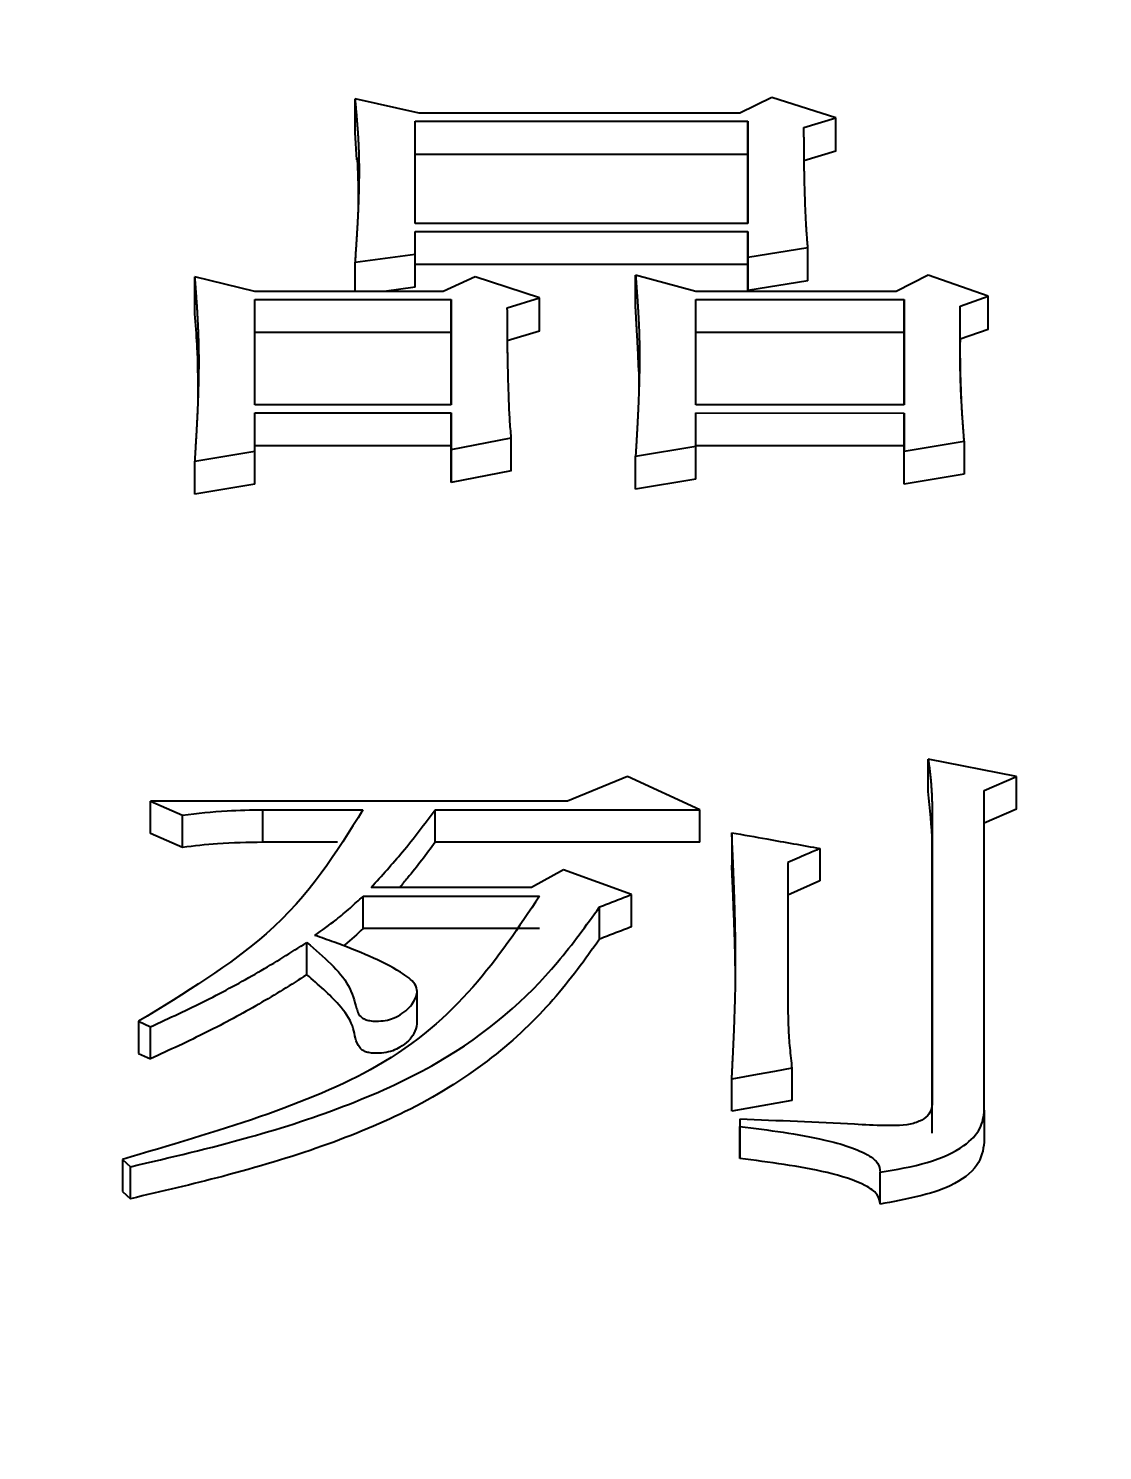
# Model space of a CAD drawing. Header units: millimetres. Extents: x 2126 to 3741, y 477 to 1658.
# Drawn here: x 2356.047 to 2358.946, y 1426.098 to 1429.936 of the extents above; entities that cross this region are included whole.
import ezdxf

# ---------------------------------------------------------------- set-up
doc = ezdxf.new("R2010")
doc.units = ezdxf.units.MM
doc.layers.add('AM_5', color=3, linetype='Continuous', lineweight=25)
doc.styles.add('SLDTEXTSTYLE1', font='txt.shx', dxfattribs={"width": 0.7, "bigfont": 'gbcbig.shx'})
doc.dimstyles.new('SLDDIMSTYLE12$0', dxfattribs={"dimtxt": 12, "dimasz": 10, "dimexe": 0, "dimexo": 0.0625, "dimgap": 0.875, "dimtad": 1, "dimdec": 1, "dimlfac": 1.8, "dimrnd": 1e-09, "dimzin": 12, "dimdsep": 46, "dimtxsty": 'SLDTEXTSTYLE1', "dimcen": 0.09, "dimdle": 8.16, "dimclrd": 3, "dimclre": 3, "dimadec": 0, "dimazin": 3, "dimtfac": 1, "dimtdec": 1, "dimtofl": 0, "dimtmove": 0, "dimatfit": 3, "dimfxl": 0, "dimfrac": 2, "dimtolj": 1, "dimlwd": 5, "dimlwe": 5, "dimarcsym": 0})

# ---------------------------------------------------------------- blocks, each defined once
blk = doc.blocks.new('*D20')
at = {"layer": 'AM_5', "color": 3, "lineweight": 5, "transparency": 16777216}
blk.add_line((2548.0333, 1555.6995), (2264.196, 1555.6995), dxfattribs=at)
at = {"layer": 'AM_5', "color": 3, "linetype": 'Continuous', "lineweight": 5, "transparency": 16777216}
for p, q in [((2264.196, 1545.6995), (2264.196, 1266.9589)), ((2595.101, 1256.9589), (2264.196, 1256.9589))]:
    blk.add_line(p, q, dxfattribs=at)
at = {"layer": 'AM_5', "color": 3, "transparency": 16777216}
for points in [[(2262.5293, 1545.6995), (2265.8627, 1545.6995), (2264.196, 1555.6995)], [(2262.5293, 1266.9589), (2265.8627, 1266.9589), (2264.196, 1256.9589)]]:
    blk.add_solid(points, dxfattribs=at)
at = {"layer": 'Defpoints', "color": 0, "transparency": 16777216}
for p in [(2548.0958, 1555.6995), (2264.196, 1256.9589), (2595.1635, 1256.9589)]:
    blk.add_point(p, dxfattribs=at)
at = {"layer": 'AM_5', "color": 0, "transparency": 16777216, "insert": (2257.321, 1403.6472), "char_height": 12, "attachment_point": 5, "rotation": 90, "style": 'SLDTEXTSTYLE1'}
blk.add_mtext('\\A1;350', dxfattribs=at)

msp = doc.modelspace()

# ---------------------------------------------------------------- linework, layer by layer
at = {"color": 7, "linetype": 'Continuous', "lineweight": 25}
for p, q in [((2358.0538, 1429.7497), (2357.9672, 1429.707)), ((2358.2268, 1429.6942), (2358.0538, 1429.7497)), ((2356.9288, 1429.6554), (2356.9288, 1429.7455)), ((2357.1018, 1429.7071), (2356.9288, 1429.7455)), ((2357.091, 1429.6857), (2357.9889, 1429.6857)), ((2357.9672, 1429.707), (2357.1018, 1429.7071)), ((2357.9889, 1429.5957), (2357.9889, 1429.6857)), ((2358.1403, 1429.6686), (2358.2268, 1429.6942)), ((2358.2268, 1429.6042), (2358.2268, 1429.6942)), ((2356.934, 1429.5808), (2356.9288, 1429.6554)), ((2357.9889, 1429.5957), (2357.091, 1429.5957)), ((2358.2268, 1429.6042), (2358.1403, 1429.5786)), ((2357.9889, 1429.4097), (2357.091, 1429.4098)), ((2357.091, 1429.327), (2357.091, 1429.388)), ((2357.091, 1429.388), (2357.9889, 1429.388)), ((2357.9889, 1429.388), (2357.9889, 1429.3182)), ((2357.9889, 1429.2984), (2357.9889, 1429.388)), ((2356.9288, 1429.3051), (2357.091, 1429.327)), ((2357.091, 1429.2375), (2357.091, 1429.327)), ((2357.9889, 1429.3182), (2358.1511, 1429.3444)), ((2358.1511, 1429.2549), (2358.1511, 1429.3444)), ((2356.9288, 1429.2262), (2356.9288, 1429.3051)), ((2357.9889, 1429.2984), (2357.091, 1429.2984)), ((2357.9889, 1429.3182), (2357.9889, 1429.2287)), ((2357.9889, 1429.2287), (2357.9889, 1429.2984)), ((2356.4961, 1429.1763), (2356.4961, 1429.2657)), ((2356.6583, 1429.2262), (2356.4961, 1429.2657)), ((2357.2533, 1429.2657), (2357.1667, 1429.2262)), ((2357.4264, 1429.2086), (2357.2533, 1429.2657)), ((2357.686, 1429.1806), (2357.686, 1429.2701)), ((2357.8482, 1429.2262), (2357.686, 1429.2701)), ((2358.1511, 1429.2549), (2357.9889, 1429.2287)), ((2358.4756, 1429.27), (2358.3891, 1429.2262)), ((2358.6379, 1429.213), (2358.4756, 1429.27)), ((2357.1667, 1429.2262), (2356.6583, 1429.2262)), ((2357.091, 1429.2375), (2357.0072, 1429.2262)), ((2358.3891, 1429.2262), (2357.8482, 1429.2262)), ((2358.5622, 1429.1866), (2358.6379, 1429.213)), ((2358.6379, 1429.1236), (2358.6379, 1429.213)), ((2356.6583, 1429.2042), (2357.1884, 1429.2042)), ((2356.6583, 1428.9203), (2356.6583, 1429.2042)), ((2357.1884, 1429.2042), (2357.1884, 1428.9203)), ((2357.1884, 1429.1149), (2357.1884, 1429.2042)), ((2357.3398, 1429.1822), (2357.4264, 1429.2086)), ((2357.4264, 1429.1192), (2357.4264, 1429.2086)), ((2357.8482, 1429.2042), (2358.4107, 1429.2042)), ((2357.8482, 1428.9203), (2357.8482, 1429.2042)), ((2358.4107, 1429.2042), (2358.4107, 1428.9203)), ((2358.4107, 1429.1148), (2358.4107, 1429.2042)), ((2358.5622, 1429.0972), (2358.5622, 1429.1866)), ((2357.1884, 1429.1149), (2356.6583, 1429.1149)), ((2357.1884, 1428.9203), (2357.1884, 1429.1149)), ((2357.4264, 1429.1192), (2357.3398, 1429.0929)), ((2358.4107, 1429.1148), (2357.8482, 1429.1148)), ((2358.4107, 1428.9203), (2358.4107, 1429.1148)), ((2358.5622, 1429.0972), (2358.5621, 1429.0892)), ((2358.6379, 1429.1236), (2358.5622, 1429.0972)), ((2357.3411, 1429.0431), (2357.3406, 1429.0742)), ((2357.1884, 1428.9203), (2356.6583, 1428.9203)), ((2358.4107, 1428.9203), (2357.8482, 1428.9203)), ((2356.6583, 1428.7947), (2356.6583, 1428.898)), ((2356.6583, 1428.898), (2357.1884, 1428.898)), ((2357.1884, 1428.898), (2357.1884, 1428.7992)), ((2357.1884, 1428.809), (2357.1884, 1428.898)), ((2357.8482, 1428.898), (2358.4107, 1428.8979)), ((2357.8482, 1428.8082), (2357.8482, 1428.898)), ((2358.4107, 1428.8979), (2358.4107, 1428.7947)), ((2358.4107, 1428.809), (2358.4107, 1428.8979)), ((2357.1884, 1428.7992), (2357.3506, 1428.8307)), ((2357.3506, 1428.7418), (2357.3506, 1428.8307)), ((2356.4961, 1428.7677), (2356.6583, 1428.7947)), ((2357.1884, 1428.809), (2356.6583, 1428.809)), ((2356.6583, 1428.7059), (2356.6583, 1428.7947)), ((2357.1884, 1428.7104), (2357.1884, 1428.809)), ((2357.1884, 1428.7992), (2357.1884, 1428.7104)), ((2357.686, 1428.7812), (2357.8482, 1428.8082)), ((2358.4107, 1428.809), (2357.8482, 1428.809)), ((2357.8482, 1428.7194), (2357.8482, 1428.8082)), ((2358.4107, 1428.7947), (2358.573, 1428.8217)), ((2358.4107, 1428.7059), (2358.4107, 1428.809)), ((2358.4107, 1428.7059), (2358.4107, 1428.7947)), ((2358.573, 1428.8217), (2358.573, 1428.7328)), ((2356.4961, 1428.6789), (2356.4961, 1428.7677)), ((2357.686, 1428.6924), (2357.686, 1428.7812)), ((2357.3506, 1428.7418), (2357.1884, 1428.7104)), ((2357.8482, 1428.7194), (2357.686, 1428.6924)), ((2358.573, 1428.7328), (2358.4107, 1428.7059)), ((2356.6583, 1428.7059), (2356.4961, 1428.6789)), ((2358.7136, 1427.9166), (2358.4757, 1427.9637)), ((2358.4757, 1427.876), (2358.4757, 1427.9637)), ((2357.6644, 1427.9167), (2357.5021, 1427.8506)), ((2357.8591, 1427.827), (2357.6644, 1427.9167)), ((2358.6271, 1427.8789), (2358.7136, 1427.9166)), ((2358.7136, 1427.829), (2358.7136, 1427.9166)), ((2358.6271, 1427.0166), (2358.6271, 1427.8789)), ((2356.3771, 1427.8506), (2356.4636, 1427.8128)), ((2357.5021, 1427.8506), (2356.3771, 1427.8506)), ((2356.3771, 1427.7631), (2356.3771, 1427.8506)), ((2358.7136, 1427.829), (2358.6271, 1427.7913)), ((2356.4636, 1427.7253), (2356.4636, 1427.8128)), ((2356.68, 1427.827), (2356.9503, 1427.827)), ((2356.68, 1427.7394), (2356.68, 1427.827)), ((2357.1451, 1427.827), (2357.8591, 1427.827)), ((2357.1451, 1427.7394), (2357.1451, 1427.827)), ((2357.8591, 1427.7394), (2357.8591, 1427.827)), ((2356.4636, 1427.7253), (2356.3771, 1427.7631)), ((2357.9456, 1427.7653), (2357.9456, 1427.6779)), ((2356.8819, 1427.7394), (2356.68, 1427.7394)), ((2357.8591, 1427.7394), (2357.1451, 1427.7394)), ((2358.1836, 1427.7226), (2358.1836, 1427.6352)), ((2358.4865, 1427.7368), (2358.4865, 1427.0412)), ((2358.4865, 1427.7015), (2358.4865, 1427.7368)), ((2358.0971, 1427.6845), (2358.0971, 1427.2901)), ((2358.4865, 1427.6494), (2358.4865, 1427.7015)), ((2357.4913, 1427.6654), (2357.4048, 1427.6177)), ((2357.6752, 1427.5986), (2357.4913, 1427.6654)), ((2358.4865, 1426.9546), (2358.4865, 1427.6494)), ((2357.4048, 1427.6177), (2356.9721, 1427.6177)), ((2357.6752, 1427.5113), (2357.6752, 1427.5986)), ((2358.1836, 1427.6352), (2358.0971, 1427.5971)), ((2356.9504, 1427.5938), (2357.4264, 1427.5938)), ((2356.9504, 1427.5065), (2356.9504, 1427.5938)), ((2357.5885, 1427.4778), (2357.5885, 1427.565)), ((2357.4264, 1427.5065), (2356.9504, 1427.5065)), ((2356.799, 1427.3819), (2356.799, 1427.469)), ((2357.0965, 1427.2494), (2357.0965, 1427.3365)), ((2356.3446, 1427.2562), (2356.3771, 1427.2416)), ((2356.3446, 1427.2562), (2356.3446, 1427.1694)), ((2356.3771, 1427.1548), (2356.3771, 1427.2416)), ((2356.3446, 1427.1694), (2356.3771, 1427.1548)), ((2357.9456, 1427.0134), (2357.9456, 1427.1)), ((2358.1079, 1427.1294), (2358.1079, 1427.0427)), ((2358.1079, 1427.0427), (2357.9456, 1427.0134)), ((2357.9673, 1426.992), (2357.9673, 1426.9723)), ((2357.9673, 1426.992), (2357.9673, 1426.9056)), ((2358.6271, 1427.0166), (2358.6271, 1426.9301)), ((2357.9673, 1426.8859), (2357.9673, 1426.9723)), ((2356.3014, 1426.8836), (2356.3014, 1426.7972)), ((2356.3014, 1426.8836), (2356.323, 1426.8638)), ((2358.3459, 1426.7626), (2358.3459, 1426.8489)), ((2356.3014, 1426.7972), (2356.323, 1426.7775))]:
    msp.add_line(p, q, dxfattribs=at)
at = {"color": 7, "linetype": 'Continuous', "lineweight": 25, "flags": 128}
for points in [[(2358.1079, 1427.1294), (2358.0609, 1427.1209), (2358.0139, 1427.1123), (2357.9456, 1427.1)], [(2356.323, 1426.7775), (2356.323, 1426.8161), (2356.323, 1426.84), (2356.323, 1426.8638)]]:
    msp.add_lwpolyline(points, dxfattribs=at)
at = {"color": 7, "linetype": 'Continuous', "lineweight": 25}
for points, knots in [([(2356.9288, 1429.7455), (2356.929, 1429.7424), (2356.9296, 1429.7362), (2356.9303, 1429.7286), (2356.931, 1429.7209), (2356.9315, 1429.7147), (2356.9322, 1429.707), (2356.9327, 1429.7009), (2356.9333, 1429.6932), (2356.9338, 1429.687), (2356.9344, 1429.6793), (2356.9349, 1429.6731), (2356.9355, 1429.6654), (2356.9359, 1429.6593), (2356.9364, 1429.6515), (2356.9368, 1429.6454), (2356.9373, 1429.6376), (2356.9376, 1429.6315), (2356.938, 1429.6237), (2356.9383, 1429.6175), (2356.9385, 1429.6113), (2356.9388, 1429.6051), (2356.939, 1429.5989), (2356.9392, 1429.5912), (2356.9393, 1429.585), (2356.9395, 1429.5772), (2356.9396, 1429.571), (2356.9396, 1429.5633), (2356.9397, 1429.557), (2356.9397, 1429.5493), (2356.9397, 1429.5431), (2356.9396, 1429.5353), (2356.9395, 1429.5182), (2356.939, 1429.4963), (2356.9383, 1429.4745), (2356.9378, 1429.462), (2356.9375, 1429.4542), (2356.9372, 1429.4464), (2356.9369, 1429.4401), (2356.9365, 1429.4323), (2356.9362, 1429.426), (2356.9358, 1429.4182), (2356.9354, 1429.4119), (2356.935, 1429.4041), (2356.9347, 1429.3978), (2356.9342, 1429.39), (2356.9338, 1429.3837), (2356.9334, 1429.3759), (2356.933, 1429.3696), (2356.9326, 1429.3633), (2356.9322, 1429.357), (2356.9318, 1429.3507), (2356.9313, 1429.3429), (2356.9308, 1429.3366), (2356.9303, 1429.3287), (2356.9299, 1429.3224), (2356.9294, 1429.314), (2356.929, 1429.3088), (2356.9288, 1429.3051)], [0, 0, 0, 0, 0.021203, 0.042406, 0.053008, 0.074211, 0.084813, 0.106016, 0.116618, 0.137821, 0.148423, 0.169626, 0.180228, 0.201431, 0.212032, 0.233236, 0.243837, 0.265041, 0.275642, 0.296845, 0.307447, 0.318049, 0.339252, 0.349854, 0.371057, 0.381658, 0.402862, 0.413463, 0.434667, 0.445268, 0.466472, 0.477073, 0.498276, 0.58309, 0.625497, 0.6467, 0.667903, 0.678505, 0.699708, 0.71031, 0.731513, 0.742114, 0.763318, 0.773919, 0.795123, 0.805724, 0.826927, 0.837529, 0.858732, 0.869334, 0.879936, 0.901139, 0.91174, 0.932944, 0.943545, 0.964749, 0.97535, 1, 1, 1, 1]), ([(2357.091, 1429.4098), (2357.091, 1429.456), (2357.091, 1429.5486), (2357.091, 1429.64), (2357.091, 1429.6857)], [0, 0, 0, 0, 0.499996, 1, 1, 1, 1]), ([(2357.9889, 1429.6857), (2357.9889, 1429.64), (2357.9889, 1429.5486), (2357.9889, 1429.456), (2357.9889, 1429.4097)], [0, 0, 0, 0, 0.4999959, 1, 1, 1, 1]), ([(2358.1511, 1429.3444), (2358.15, 1429.3571), (2358.1486, 1429.3729), (2358.1473, 1429.3918), (2358.1467, 1429.4013), (2358.1456, 1429.4202), (2358.1439, 1429.4612), (2358.1422, 1429.5052), (2358.1416, 1429.5397), (2358.1414, 1429.5506), (2358.1413, 1429.5569), (2358.1413, 1429.5616), (2358.1412, 1429.5663), (2358.1411, 1429.571), (2358.1411, 1429.5756), (2358.141, 1429.5803), (2358.1409, 1429.585), (2358.1409, 1429.5897), (2358.1408, 1429.5944), (2358.1408, 1429.5991), (2358.1407, 1429.6053), (2358.1407, 1429.6115), (2358.1406, 1429.6178), (2358.1406, 1429.6225), (2358.1406, 1429.6264), (2358.1406, 1429.6295), (2358.1405, 1429.6318), (2358.1405, 1429.6341), (2358.1405, 1429.6365), (2358.1405, 1429.6396), (2358.1405, 1429.6427), (2358.1404, 1429.6458), (2358.1404, 1429.6481), (2358.1404, 1429.6505), (2358.1404, 1429.6528), (2358.1404, 1429.6551), (2358.1404, 1429.6575), (2358.1403, 1429.6598), (2358.1403, 1429.6621), (2358.1403, 1429.6651), (2358.1403, 1429.6672), (2358.1403, 1429.6686)], [0, 0, 0, 0, 0.11615, 0.145188, 0.174226, 0.203263, 0.319414, 0.551716, 0.609791, 0.638828, 0.653347, 0.667866, 0.682385, 0.696903, 0.711422, 0.725941, 0.74046, 0.754978, 0.769497, 0.784016, 0.798535, 0.827572, 0.842091, 0.85661, 0.871129, 0.878388, 0.885647, 0.892907, 0.900166, 0.907426, 0.921944, 0.929204, 0.936463, 0.943723, 0.950982, 0.958241, 0.965501, 0.97276, 0.98002, 0.987279, 1, 1, 1, 1]), ([(2357.9889, 1429.4097), (2357.9889, 1429.426), (2357.9889, 1429.4884), (2357.9889, 1429.5501), (2357.9889, 1429.5957)], [0, 0, 0, 0, 0.260576, 1, 1, 1, 1]), ([(2356.9347, 1429.5856), (2356.9347, 1429.5857), (2356.9345, 1429.5879), (2356.939, 1429.4797), (2356.9372, 1429.4458), (2356.9363, 1429.4274)], [0, 0, 0, 0, 0.01145, 0.464143, 1, 1, 1, 1]), ([(2356.4961, 1429.2657), (2356.4963, 1429.2625), (2356.4967, 1429.2577), (2356.4971, 1429.2514), (2356.4975, 1429.2466), (2356.4978, 1429.2418), (2356.4982, 1429.237), (2356.4985, 1429.2322), (2356.4988, 1429.2274), (2356.4992, 1429.2226), (2356.4995, 1429.2178), (2356.4999, 1429.2131), (2356.5002, 1429.2083), (2356.5006, 1429.2019), (2356.501, 1429.1955), (2356.5015, 1429.1891), (2356.5018, 1429.1843), (2356.5021, 1429.1795), (2356.5025, 1429.1731), (2356.5029, 1429.1651), (2356.5035, 1429.1554), (2356.504, 1429.1458), (2356.5045, 1429.1362), (2356.5049, 1429.1265), (2356.5053, 1429.1169), (2356.5057, 1429.1073), (2356.506, 1429.0976), (2356.5063, 1429.088), (2356.5065, 1429.0783), (2356.5067, 1429.0686), (2356.5069, 1429.0557), (2356.507, 1429.0428), (2356.507, 1429.0299), (2356.5069, 1429.0105), (2356.5064, 1428.9814), (2356.5055, 1428.9522), (2356.5047, 1428.9295), (2356.5041, 1428.9132), (2356.5033, 1428.897), (2356.5027, 1428.8839), (2356.5022, 1428.8742), (2356.5018, 1428.866), (2356.5014, 1428.8595), (2356.5012, 1428.8546), (2356.5009, 1428.8497), (2356.5006, 1428.8448), (2356.5004, 1428.8399), (2356.5001, 1428.835), (2356.4998, 1428.8301), (2356.4994, 1428.8236), (2356.499, 1428.8171), (2356.4986, 1428.8105), (2356.4984, 1428.8064), (2356.4982, 1428.8032), (2356.4981, 1428.8007), (2356.4979, 1428.7983), (2356.4978, 1428.7958), (2356.4976, 1428.7934), (2356.4974, 1428.7901), (2356.4972, 1428.7868), (2356.497, 1428.7835), (2356.4969, 1428.7811), (2356.4967, 1428.7786), (2356.4966, 1428.7762), (2356.4965, 1428.7737), (2356.4963, 1428.7709), (2356.4962, 1428.7689), (2356.4961, 1428.7677)], [0, 0, 0, 0, 0.019469, 0.029204, 0.038938, 0.048673, 0.058408, 0.068142, 0.077877, 0.087611, 0.097346, 0.107081, 0.116815, 0.12655, 0.146019, 0.155754, 0.165488, 0.175223, 0.184958, 0.204427, 0.223896, 0.243365, 0.262835, 0.282304, 0.301773, 0.321242, 0.340712, 0.360181, 0.37965, 0.399119, 0.418589, 0.457527, 0.476996, 0.496466, 0.574343, 0.65222, 0.67169, 0.710628, 0.749567, 0.769036, 0.788505, 0.807974, 0.817709, 0.827444, 0.837178, 0.846913, 0.856647, 0.866382, 0.876117, 0.885851, 0.90532, 0.915055, 0.92479, 0.929657, 0.934524, 0.939392, 0.944259, 0.949126, 0.953994, 0.963728, 0.968595, 0.973463, 0.97833, 0.983197, 0.988065, 0.992932, 1, 1, 1, 1]), ([(2357.686, 1429.2701), (2357.6862, 1429.2677), (2357.6864, 1429.2642), (2357.6868, 1429.2595), (2357.6871, 1429.256), (2357.6873, 1429.2524), (2357.6876, 1429.2489), (2357.6879, 1429.2454), (2357.6881, 1429.2418), (2357.6884, 1429.2383), (2357.6886, 1429.2348), (2357.6889, 1429.2312), (2357.6892, 1429.2277), (2357.6894, 1429.2242), (2357.6897, 1429.2206), (2357.6899, 1429.2171), (2357.6903, 1429.2124), (2357.6906, 1429.2077), (2357.6909, 1429.203), (2357.6911, 1429.1994), (2357.6914, 1429.1959), (2357.6916, 1429.1923), (2357.6918, 1429.1888), (2357.6921, 1429.1853), (2357.6923, 1429.1817), (2357.6925, 1429.1782), (2357.6927, 1429.1746), (2357.6929, 1429.1711), (2357.6931, 1429.1675), (2357.6934, 1429.1628), (2357.6937, 1429.1581), (2357.6939, 1429.1534), (2357.6943, 1429.1463), (2357.695, 1429.1309), (2357.6956, 1429.1119), (2357.6961, 1429.0953), (2357.6962, 1429.087), (2357.6963, 1429.0822), (2357.6963, 1429.0786), (2357.6964, 1429.0751), (2357.6964, 1429.0715), (2357.6965, 1429.068), (2357.6965, 1429.0644), (2357.6965, 1429.0608), (2357.6965, 1429.0561), (2357.6965, 1429.0513), (2357.6965, 1429.0465), (2357.6965, 1429.043), (2357.6965, 1429.0394), (2357.6965, 1429.0358), (2357.6964, 1429.0322), (2357.6964, 1429.0287), (2357.6964, 1429.0251), (2357.6963, 1429.0215), (2357.6963, 1429.0179), (2357.6962, 1429.0144), (2357.6962, 1429.0108), (2357.6961, 1429.0072), (2357.6961, 1429.0036), (2357.696, 1429), (2357.6959, 1428.9953), (2357.6958, 1428.9905), (2357.6957, 1428.9857), (2357.6956, 1428.9821), (2357.6955, 1428.9785), (2357.6954, 1428.975), (2357.6953, 1428.9714), (2357.6951, 1428.9642), (2357.6946, 1428.9487), (2357.6938, 1428.9295), (2357.6931, 1428.9127), (2357.6927, 1428.9043), (2357.6925, 1428.8995), (2357.6923, 1428.8959), (2357.6921, 1428.8923), (2357.6919, 1428.8887), (2357.6918, 1428.8851), (2357.6916, 1428.8815), (2357.6913, 1428.8767), (2357.6911, 1428.8719), (2357.6908, 1428.8671), (2357.6906, 1428.8635), (2357.6905, 1428.8599), (2357.6903, 1428.8563), (2357.6901, 1428.8526), (2357.6899, 1428.849), (2357.6897, 1428.8454), (2357.6895, 1428.8418), (2357.6893, 1428.8382), (2357.6891, 1428.8346), (2357.6889, 1428.831), (2357.6886, 1428.8262), (2357.6883, 1428.8213), (2357.688, 1428.8165), (2357.6878, 1428.8129), (2357.6876, 1428.8093), (2357.6874, 1428.8057), (2357.6872, 1428.802), (2357.687, 1428.7984), (2357.6868, 1428.7948), (2357.6866, 1428.7912), (2357.6863, 1428.7867), (2357.6861, 1428.7833), (2357.686, 1428.7812)], [0, 0, 0, 0, 0.014624, 0.021936, 0.029248, 0.036561, 0.043873, 0.051185, 0.058497, 0.065809, 0.073121, 0.080433, 0.087745, 0.095057, 0.102369, 0.109682, 0.116994, 0.131618, 0.13893, 0.146242, 0.153554, 0.160866, 0.168178, 0.17549, 0.182803, 0.190115, 0.197427, 0.204739, 0.212051, 0.219363, 0.233987, 0.241299, 0.248611, 0.27786, 0.336357, 0.365605, 0.38023, 0.387542, 0.394854, 0.402166, 0.409478, 0.41679, 0.424102, 0.431414, 0.438727, 0.453351, 0.460663, 0.467975, 0.475287, 0.482599, 0.489911, 0.497223, 0.504535, 0.511848, 0.51916, 0.526472, 0.533784, 0.541096, 0.548408, 0.55572, 0.563032, 0.577656, 0.584969, 0.592281, 0.599593, 0.606905, 0.614217, 0.621529, 0.650778, 0.709274, 0.738523, 0.753147, 0.760459, 0.767771, 0.775083, 0.782395, 0.789708, 0.79702, 0.804332, 0.818956, 0.826268, 0.83358, 0.840892, 0.848204, 0.855516, 0.862829, 0.870141, 0.877453, 0.884765, 0.892077, 0.899389, 0.906701, 0.921325, 0.928638, 0.93595, 0.943262, 0.950574, 0.957886, 0.965198, 0.97251, 0.979822, 0.987134, 1, 1, 1, 1]), ([(2356.5021, 1429.0884), (2356.5021, 1429.0895), (2356.5007, 1429.1189), (2356.4983, 1429.1482), (2356.4961, 1429.1763)], [0, 0, 0, 0, 0.0374339, 1, 1, 1, 1]), ([(2357.3506, 1428.8307), (2357.3492, 1428.8473), (2357.3469, 1428.8722), (2357.3454, 1428.9012), (2357.3448, 1428.9157), (2357.3442, 1428.9301), (2357.3425, 1428.9735), (2357.3414, 1429.0167), (2357.3409, 1429.0537), (2357.3408, 1429.0598), (2357.3407, 1429.066), (2357.3406, 1429.0722), (2357.3406, 1429.0773), (2357.3405, 1429.0824), (2357.3404, 1429.0875), (2357.3404, 1429.0937), (2357.3403, 1429.0998), (2357.3403, 1429.1049), (2357.3402, 1429.11), (2357.3402, 1429.1152), (2357.3402, 1429.1213), (2357.3401, 1429.1264), (2357.3401, 1429.1315), (2357.3401, 1429.1366), (2357.34, 1429.1417), (2357.34, 1429.1458), (2357.34, 1429.1489), (2357.34, 1429.1519), (2357.34, 1429.1545), (2357.3399, 1429.157), (2357.3399, 1429.1596), (2357.3399, 1429.1626), (2357.3399, 1429.1652), (2357.3399, 1429.1677), (2357.3399, 1429.1703), (2357.3399, 1429.1734), (2357.3399, 1429.1759), (2357.3398, 1429.1788), (2357.3398, 1429.1808), (2357.3398, 1429.1822)], [0, 0, 0, 0, 0.14049, 0.210735, 0.245858, 0.263419, 0.333664, 0.614647, 0.632209, 0.64977, 0.667331, 0.684892, 0.702453, 0.711234, 0.728795, 0.746356, 0.763918, 0.781479, 0.790259, 0.80782, 0.825382, 0.842943, 0.851723, 0.869285, 0.886846, 0.895626, 0.904407, 0.913188, 0.921968, 0.926359, 0.935139, 0.94392, 0.9527, 0.957091, 0.965871, 0.974652, 0.983432, 0.987823, 1, 1, 1, 1]), ([(2357.6947, 1429.0103), (2357.6946, 1429.0145), (2357.6941, 1429.0281), (2357.6933, 1429.0465), (2357.6925, 1429.063), (2357.6921, 1429.0725), (2357.6917, 1429.0796), (2357.6913, 1429.0867), (2357.691, 1429.0938), (2357.6906, 1429.1008), (2357.6902, 1429.1079), (2357.6898, 1429.115), (2357.6894, 1429.1221), (2357.689, 1429.1292), (2357.6885, 1429.1386), (2357.6879, 1429.148), (2357.6874, 1429.1574), (2357.6869, 1429.1645), (2357.6865, 1429.1722), (2357.6862, 1429.1776), (2357.686, 1429.1806)], [0, 0, 0, 0, 0.07253, 0.238962, 0.322178, 0.363786, 0.405394, 0.447002, 0.48861, 0.530218, 0.571825, 0.613433, 0.655041, 0.696649, 0.738257, 0.821473, 0.863081, 0.904689, 0.946297, 1, 1, 1, 1]), ([(2358.573, 1428.8217), (2358.5728, 1428.8237), (2358.5724, 1428.8299), (2358.5717, 1428.8381), (2358.5711, 1428.8463), (2358.5705, 1428.8545), (2358.5697, 1428.8647), (2358.5688, 1428.877), (2358.568, 1428.8892), (2358.5673, 1428.8995), (2358.5664, 1428.9138), (2358.5648, 1428.9403), (2358.5636, 1428.9688), (2358.5629, 1428.9912), (2358.5626, 1429.0013), (2358.5624, 1429.0115), (2358.5621, 1429.0237), (2358.5619, 1429.0358), (2358.5618, 1429.048), (2358.5617, 1429.0602), (2358.5616, 1429.0723), (2358.5616, 1429.0824), (2358.5616, 1429.0925), (2358.5616, 1429.1026), (2358.5616, 1429.1127), (2358.5617, 1429.1208), (2358.5617, 1429.1269), (2358.5617, 1429.1329), (2358.5618, 1429.139), (2358.5618, 1429.145), (2358.5619, 1429.1511), (2358.5619, 1429.1571), (2358.562, 1429.1632), (2358.562, 1429.1682), (2358.562, 1429.1722), (2358.5621, 1429.1747), (2358.5621, 1429.1772), (2358.5621, 1429.1798), (2358.5621, 1429.183), (2358.5622, 1429.1853), (2358.5622, 1429.1866)], [0, 0, 0, 0, 0.016701, 0.050103, 0.066804, 0.083505, 0.116907, 0.150309, 0.183711, 0.217114, 0.233815, 0.300619, 0.434229, 0.467631, 0.484332, 0.517734, 0.551136, 0.584538, 0.617941, 0.651343, 0.684745, 0.718147, 0.734848, 0.76825, 0.801652, 0.818353, 0.835054, 0.851755, 0.868456, 0.885157, 0.901858, 0.918559, 0.93526, 0.951962, 0.960312, 0.968663, 0.972838, 0.981188, 0.989539, 1, 1, 1, 1]), ([(2356.5011, 1429.1052), (2356.5012, 1429.1047), (2356.5018, 1429.0918), (2356.5063, 1428.9672), (2356.5041, 1428.9173), (2356.5029, 1428.8886)], [0, 0, 0, 0, 0.017281, 0.434868, 1, 1, 1, 1]), ([(2358.5658, 1428.9242), (2358.5645, 1428.959), (2358.5626, 1429.011), (2358.5622, 1429.0635), (2358.5621, 1429.095), (2358.5621, 1429.0947), (2358.5621, 1429.0946)], [0, 0, 0, 0, 0.575054, 0.859765, 0.986342, 1, 1, 1, 1]), ([(2357.6945, 1429.0159), (2357.6947, 1429.0074), (2357.695, 1428.9927), (2357.6949, 1428.966), (2357.6947, 1428.9553), (2357.6945, 1428.9475), (2357.6946, 1428.949), (2357.6946, 1428.9492)], [0, 0, 0, 0, 0.42739, 0.739117, 0.908863, 0.989824, 1, 1, 1, 1]), ([(2358.4757, 1427.9637), (2358.4761, 1427.9602), (2358.4771, 1427.9532), (2358.4783, 1427.9444), (2358.4792, 1427.9374), (2358.48, 1427.9304), (2358.4808, 1427.9233), (2358.4816, 1427.9163), (2358.4823, 1427.9092), (2358.4829, 1427.9022), (2358.4835, 1427.8951), (2358.4839, 1427.8899), (2358.4844, 1427.8828), (2358.4848, 1427.8757), (2358.4853, 1427.8669), (2358.4856, 1427.8599), (2358.4858, 1427.8528), (2358.4861, 1427.8457), (2358.4863, 1427.8386), (2358.4865, 1427.8316), (2358.4866, 1427.8263), (2358.4866, 1427.821), (2358.4867, 1427.8156), (2358.4868, 1427.8103), (2358.4868, 1427.8059), (2358.4868, 1427.8024), (2358.4868, 1427.7988), (2358.4868, 1427.7953), (2358.4868, 1427.7917), (2358.4868, 1427.7882), (2358.4868, 1427.7846), (2358.4868, 1427.7811), (2358.4868, 1427.7775), (2358.4868, 1427.774), (2358.4868, 1427.7704), (2358.4867, 1427.7669), (2358.4867, 1427.7633), (2358.4867, 1427.7598), (2358.4867, 1427.7562), (2358.4866, 1427.7527), (2358.4866, 1427.7491), (2358.4866, 1427.7458), (2358.4865, 1427.7417), (2358.4865, 1427.7384), (2358.4865, 1427.7368)], [0, 0, 0, 0, 0.046719, 0.093437, 0.116797, 0.140156, 0.186875, 0.210234, 0.233594, 0.280313, 0.303672, 0.327031, 0.350391, 0.397109, 0.420469, 0.467188, 0.490547, 0.513906, 0.560625, 0.583984, 0.607344, 0.630703, 0.654062, 0.677422, 0.700781, 0.712461, 0.72414, 0.7475, 0.759179, 0.770859, 0.794218, 0.805898, 0.817578, 0.840937, 0.852617, 0.864296, 0.887656, 0.899335, 0.911015, 0.934374, 0.946054, 0.957734, 0.978867, 1, 1, 1, 1]), ([(2358.4865, 1427.6494), (2358.487, 1427.6785), (2358.4883, 1427.7543), (2358.4805, 1427.8296), (2358.4757, 1427.876)], [0, 0, 0, 0, 0.383201, 1, 1, 1, 1]), ([(2356.9503, 1427.827), (2356.8787, 1427.7118), (2356.7496, 1427.5042), (2356.4695, 1427.3326), (2356.3446, 1427.2562)], [0, 0, 0, 0, 0.554519, 1, 1, 1, 1]), ([(2356.4636, 1427.8128), (2356.5034, 1427.8175), (2356.5745, 1427.8259), (2356.6477, 1427.8266), (2356.68, 1427.827)], [0, 0, 0, 0, 0.558835, 1, 1, 1, 1]), ([(2356.9721, 1427.6177), (2357.0011, 1427.6494), (2357.0471, 1427.6997), (2357.1022, 1427.77), (2357.1308, 1427.808), (2357.1451, 1427.827)], [0, 0, 0, 0, 0.459907, 0.729904, 1, 1, 1, 1]), ([(2357.9456, 1427.1), (2357.9457, 1427.1022), (2357.9459, 1427.1055), (2357.9461, 1427.11), (2357.9463, 1427.1133), (2357.9465, 1427.1166), (2357.9466, 1427.1199), (2357.9468, 1427.1233), (2357.947, 1427.1266), (2357.9471, 1427.1299), (2357.9473, 1427.1332), (2357.9474, 1427.1365), (2357.9477, 1427.141), (2357.9479, 1427.1465), (2357.9483, 1427.1531), (2357.9486, 1427.1597), (2357.9489, 1427.1664), (2357.9492, 1427.173), (2357.9495, 1427.1796), (2357.9499, 1427.1862), (2357.9503, 1427.1951), (2357.9508, 1427.2061), (2357.9513, 1427.2193), (2357.9519, 1427.2325), (2357.9524, 1427.2458), (2357.953, 1427.2634), (2357.9537, 1427.2809), (2357.9544, 1427.3029), (2357.9549, 1427.3249), (2357.9555, 1427.3512), (2357.9558, 1427.3774), (2357.956, 1427.4037), (2357.9559, 1427.4255), (2357.9558, 1427.443), (2357.9557, 1427.4561), (2357.9556, 1427.4692), (2357.9554, 1427.4822), (2357.9552, 1427.4953), (2357.9549, 1427.5083), (2357.9547, 1427.5214), (2357.9543, 1427.5344), (2357.954, 1427.5475), (2357.9535, 1427.5648), (2357.953, 1427.5822), (2357.9524, 1427.5995), (2357.952, 1427.6125), (2357.9515, 1427.6255), (2357.9511, 1427.6363), (2357.9507, 1427.6449), (2357.9505, 1427.6514), (2357.9502, 1427.6579), (2357.95, 1427.6643), (2357.9497, 1427.6708), (2357.9494, 1427.6773), (2357.9491, 1427.6859), (2357.9487, 1427.6945), (2357.9483, 1427.7032), (2357.9481, 1427.7096), (2357.9478, 1427.7161), (2357.9475, 1427.7225), (2357.9472, 1427.729), (2357.9469, 1427.7355), (2357.9467, 1427.7419), (2357.9464, 1427.7484), (2357.946, 1427.7562), (2357.9458, 1427.7618), (2357.9456, 1427.7653)], [0, 0, 0, 0, 0.009839, 0.014759, 0.019678, 0.024598, 0.029518, 0.034437, 0.039357, 0.044276, 0.049196, 0.054116, 0.059035, 0.068874, 0.078714, 0.088553, 0.098392, 0.108231, 0.11807, 0.12791, 0.137749, 0.157427, 0.177105, 0.196784, 0.216462, 0.236141, 0.275497, 0.295176, 0.334533, 0.373889, 0.413246, 0.452603, 0.49196, 0.511638, 0.531317, 0.550995, 0.570673, 0.590352, 0.61003, 0.629709, 0.649387, 0.669065, 0.688744, 0.728101, 0.747779, 0.767457, 0.787136, 0.806814, 0.816653, 0.826493, 0.836332, 0.846171, 0.85601, 0.865849, 0.875689, 0.895367, 0.905206, 0.915045, 0.924884, 0.934724, 0.944563, 0.954402, 0.964241, 0.97408, 0.98392, 1, 1, 1, 1]), ([(2357.9456, 1427.7653), (2357.9772, 1427.7597), (2358.0326, 1427.7497), (2358.112, 1427.7355), (2358.1597, 1427.7269), (2358.1836, 1427.7226)], [0, 0, 0, 0, 0.397994, 0.698997, 1, 1, 1, 1]), ([(2356.68, 1427.7394), (2356.6389, 1427.7389), (2356.5657, 1427.7379), (2356.4948, 1427.7291), (2356.4636, 1427.7253)], [0, 0, 0, 0, 0.5610855, 1, 1, 1, 1]), ([(2357.1451, 1427.7394), (2357.1211, 1427.707), (2357.0908, 1427.6662), (2357.0565, 1427.626), (2357.0495, 1427.6177)], [0, 0, 0, 0, 0.794835, 1, 1, 1, 1]), ([(2358.1836, 1427.7226), (2358.1712, 1427.7171), (2358.1506, 1427.7081), (2358.1218, 1427.6954), (2358.1053, 1427.6881), (2358.0971, 1427.6845)], [0, 0, 0, 0, 0.428367, 0.714183, 1, 1, 1, 1]), ([(2357.9557, 1427.3684), (2357.9556, 1427.3731), (2357.9555, 1427.3953), (2357.9548, 1427.4261), (2357.9538, 1427.4695), (2357.9527, 1427.5042), (2357.9514, 1427.5389), (2357.9504, 1427.5648), (2357.9496, 1427.5864), (2357.9489, 1427.6036), (2357.9483, 1427.6166), (2357.9477, 1427.6295), (2357.9472, 1427.6424), (2357.9465, 1427.6585), (2357.9459, 1427.6703), (2357.9456, 1427.6779)], [0, 0, 0, 0, 0.045255, 0.213115, 0.297045, 0.464905, 0.548835, 0.632765, 0.716695, 0.75866, 0.800624, 0.842589, 0.884554, 0.926519, 1, 1, 1, 1]), ([(2357.5886, 1427.565), (2357.6031, 1427.5706), (2357.6319, 1427.5818), (2357.6608, 1427.593), (2357.6752, 1427.5986)], [0, 0, 0, 0, 0.5, 1, 1, 1, 1]), ([(2357.4264, 1427.5938), (2357.3155, 1427.4266), (2357.113, 1427.1215), (2356.5541, 1426.9577), (2356.3014, 1426.8836)], [0, 0, 0, 0, 0.5478251, 1, 1, 1, 1]), ([(2356.323, 1426.8638), (2356.4306, 1426.8889), (2356.7336, 1426.9596), (2357.1825, 1427.1282), (2357.4465, 1427.3668), (2357.5527, 1427.515), (2357.5886, 1427.565)], [0, 0, 0, 0, 0.181249, 0.510223, 0.834429, 1, 1, 1, 1]), ([(2356.8206, 1427.4882), (2356.8401, 1427.5022), (2356.8735, 1427.5261), (2356.9158, 1427.5616), (2356.9389, 1427.5831), (2356.9504, 1427.5938)], [0, 0, 0, 0, 0.409889, 0.704653, 1, 1, 1, 1]), ([(2356.799, 1427.469), (2356.8212, 1427.45), (2356.8647, 1427.4129), (2356.9165, 1427.3535), (2356.928, 1427.3067), (2356.9372, 1427.2775), (2356.9448, 1427.2674), (2356.9557, 1427.261), (2356.9694, 1427.2574), (2356.9883, 1427.2561), (2357.0109, 1427.2579), (2357.0359, 1427.2646), (2357.0651, 1427.2818), (2357.0882, 1427.3065), (2357.0993, 1427.3344), (2357.09, 1427.3627), (2357.02, 1427.4124), (2356.9209, 1427.4525), (2356.838, 1427.482), (2356.8206, 1427.4882)], [0, 0, 0, 0, 0.119378, 0.233044, 0.347088, 0.372157, 0.392491, 0.404557, 0.416667, 0.432851, 0.454707, 0.476798, 0.507453, 0.574091, 0.621959, 0.658929, 0.726106, 0.942431, 1, 1, 1, 1]), ([(2356.9504, 1427.5065), (2356.9348, 1427.4916), (2356.9178, 1427.4753), (2356.8981, 1427.4599), (2356.8967, 1427.4587)], [0, 0, 0, 0, 0.924718, 1, 1, 1, 1]), ([(2357.6752, 1427.5113), (2357.6608, 1427.5057), (2357.6319, 1427.4946), (2357.603, 1427.4834), (2357.5886, 1427.4778)], [0, 0, 0, 0, 0.5, 1, 1, 1, 1]), ([(2357.5886, 1427.4778), (2357.5494, 1427.423), (2357.4324, 1427.2591), (2357.1331, 1427.0126), (2356.6781, 1426.8601), (2356.4065, 1426.7969), (2356.323, 1426.7775)], [0, 0, 0, 0, 0.181362, 0.542092, 0.85934, 1, 1, 1, 1]), ([(2356.3771, 1427.2416), (2356.4275, 1427.2649), (2356.5287, 1427.3119), (2356.6697, 1427.388), (2356.7558, 1427.4419), (2356.799, 1427.469)], [0, 0, 0, 0, 0.33078, 0.664698, 1, 1, 1, 1]), ([(2356.799, 1427.3819), (2356.7564, 1427.3552), (2356.6709, 1427.3016), (2356.5298, 1427.2257), (2356.4281, 1427.1785), (2356.3771, 1427.1548)], [0, 0, 0, 0, 0.331031, 0.66482, 1, 1, 1, 1]), ([(2357.0957, 1427.2491), (2357.0939, 1427.2403), (2357.0891, 1427.2177), (2357.0633, 1427.1927), (2357.0315, 1427.1762), (2357.0074, 1427.1705), (2356.9845, 1427.1693), (2356.9666, 1427.1711), (2356.9543, 1427.1748), (2356.944, 1427.1813), (2356.9285, 1427.2042), (2356.9271, 1427.2463), (2356.8802, 1427.3115), (2356.8297, 1427.3553), (2356.799, 1427.3819)], [0, 0, 0, 0, 0.076683, 0.19712, 0.23509, 0.273395, 0.309405, 0.332504, 0.351157, 0.36981, 0.403426, 0.558532, 0.73155, 1, 1, 1, 1]), ([(2358.0971, 1427.2901), (2358.0973, 1427.2731), (2358.0978, 1427.2379), (2358.1017, 1427.1843), (2358.1058, 1427.1477), (2358.1079, 1427.1294)], [0, 0, 0, 0, 0.318332, 0.659091, 1, 1, 1, 1]), ([(2358.4867, 1427.0411), (2358.4862, 1427.0307), (2358.4854, 1427.014), (2358.4664, 1426.9925), (2358.4263, 1426.9748), (2358.356, 1426.974), (2358.2022, 1426.9824), (2358.0711, 1426.9878), (2357.9673, 1426.992)], [0, 0, 0, 0, 0.10163, 0.162723, 0.225538, 0.354202, 0.488391, 1, 1, 1, 1]), ([(2358.3459, 1426.8489), (2358.3897, 1426.8563), (2358.476, 1426.8709), (2358.5722, 1426.9139), (2358.621, 1426.9659), (2358.6251, 1426.9998), (2358.6271, 1427.0166)], [0, 0, 0, 0, 0.2921, 0.574018, 0.788471, 1, 1, 1, 1]), ([(2357.9673, 1426.9723), (2358.0455, 1426.9625), (2358.1479, 1426.9497), (2358.2631, 1426.9187), (2358.3132, 1426.8977), (2358.3434, 1426.873), (2358.345, 1426.8572), (2358.3459, 1426.8489)], [0, 0, 0, 0, 0.4982992, 0.6529249, 0.8087085, 0.8991261, 1, 1, 1, 1]), ([(2358.6271, 1426.9301), (2358.6237, 1426.9087), (2358.6168, 1426.8654), (2358.5248, 1426.7959), (2358.4145, 1426.7754), (2358.3459, 1426.7626)], [0, 0, 0, 0, 0.269848, 0.545951, 1, 1, 1, 1]), ([(2357.9673, 1426.9056), (2357.9673, 1426.9019), (2357.9673, 1426.8953), (2357.9673, 1426.8888), (2357.9673, 1426.8859)], [0, 0, 0, 0, 0.56, 1, 1, 1, 1]), ([(2358.3459, 1426.7626), (2358.3446, 1426.7718), (2358.3421, 1426.7905), (2358.2933, 1426.8233), (2358.1684, 1426.8605), (2358.0475, 1426.8758), (2357.9673, 1426.8859)], [0, 0, 0, 0, 0.11161, 0.226436, 0.486559, 1, 1, 1, 1])]:
    msp.add_open_spline(points, degree=3, knots=knots, dxfattribs=at)

# ---------------------------------------------------------------- dimensions: what is measured, and where the dimension line sits
at = {"layer": 'AM_5'}
dim = msp.add_linear_dim(base=(2264.196, 1256.9589), p1=(2548.0958, 1555.6995), p2=(2595.1635, 1256.9589), angle=90, text='350', dimstyle='SLDDIMSTYLE12$0', override={"dimlfac": 1}, dxfattribs=at)
dim.commit()
dim.dimension.update_dxf_attribs({"geometry": '*D20', "text_midpoint": (2264.196, 1403.6472), "dimtype": 160})

doc.saveas('drawing.dxf')
